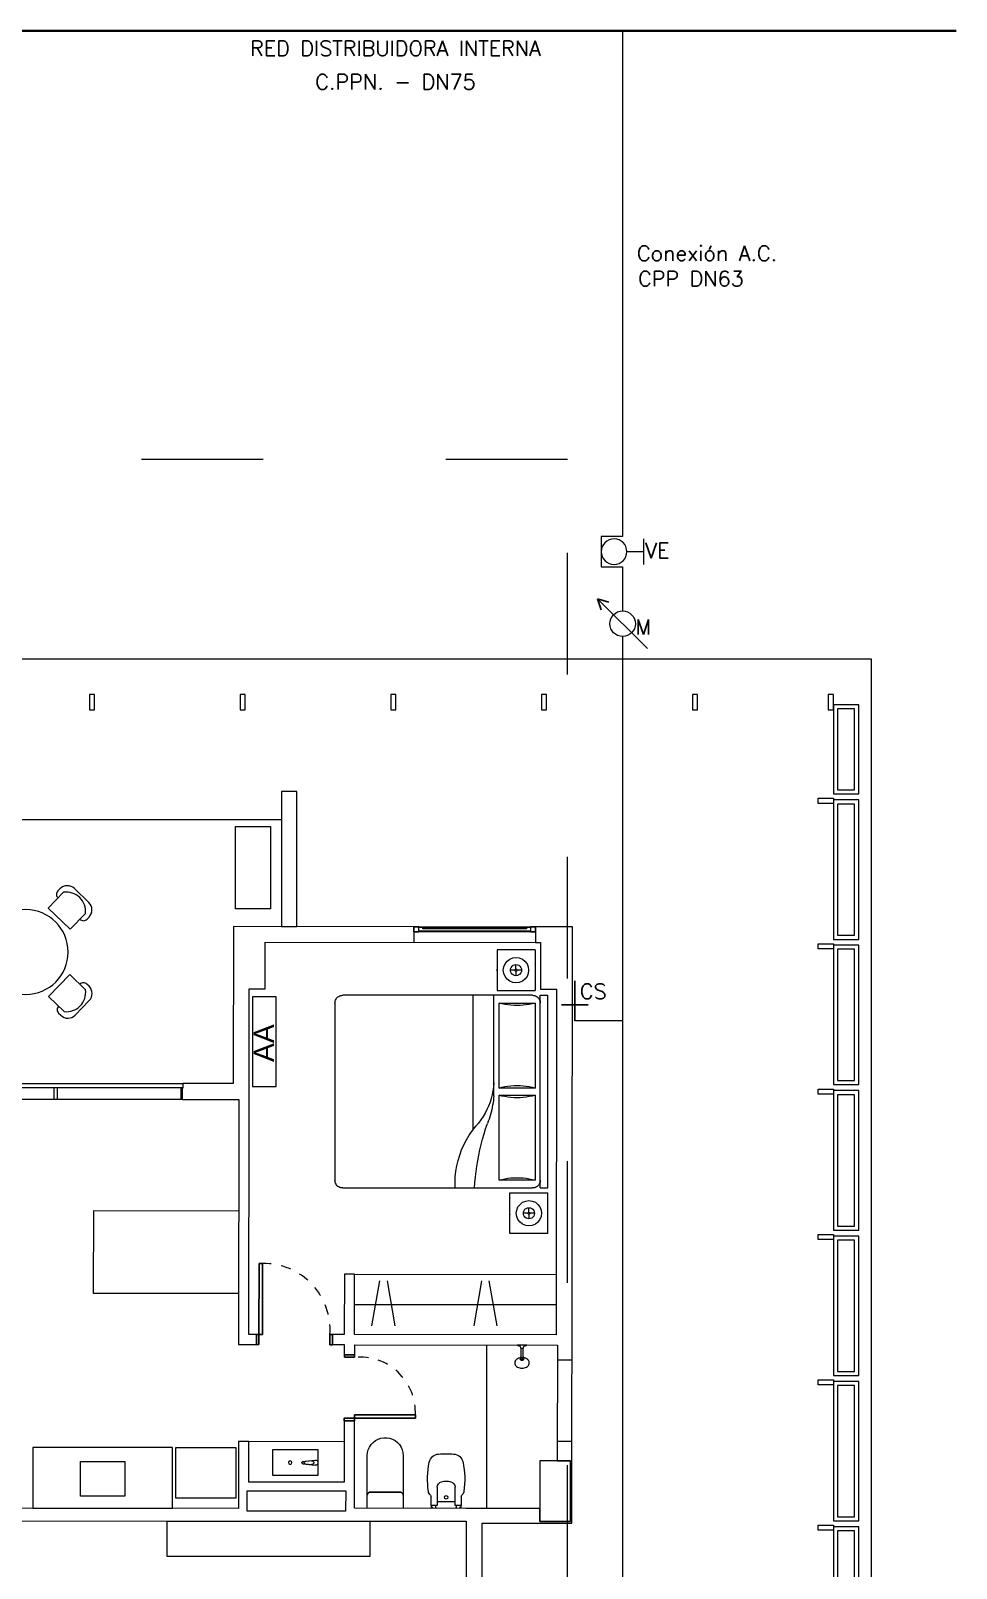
# Model space of a CAD drawing. Header units: millimetres. Extents: x 917 to 1168, y -421 to -23.
# Drawn here: x 1086.35 to 1095.48, y -354.38 to -339.21 of the extents above; entities that cross this region are included whole.
import ezdxf
from ezdxf.enums import TextEntityAlignment as Align

# ---------------------------------------------------------------- set-up
doc = ezdxf.new("R2010")
doc.units = ezdxf.units.MM
doc.header["$LTSCALE"] = 0.1
for name, pattern in [('ACAD_ISO02W100', [15, 12, -3]), ('ACAD_ISO03W100', [30, 12, -18]), ('CONTINUA', [0]), ('Trazo', [0.00635, 0.003175, -0.003175])]:
    doc.linetypes.add(name, pattern=pattern)
doc.layers.get('0').update_dxf_attribs({"lineweight": 5})
for name, color, linetype, lineweight in [('00-Agua Fria', 5, 'ACAD_ISO02W100', 20), ('A-DETL-GENF', 7, 'Continuous', 5), ('A-DOOR', 7, 'Continuous', 5), ('A-DOOR-FRAM', 7, 'Continuous', 5), ('A-GLAZ', 7, 'Continuous', 5), ('A-GLAZ-CWMG', 7, 'Continuous', 5), ('A-WALL', 7, 'Continuous', 5), ('Agua Fria Directa', 5, 'Continuous', 35), ('Agua Fria Directa - Texto', 7, 'Continuous', 18), ('Arq-Equipamiento', 250, 'Continuous', 5), ('MUEBLES', 250, 'Continuous', 5), ('P-SANR-FIXT', 7, 'Continuous', 5)]:
    doc.layers.add(name, color=color, linetype=linetype, lineweight=lineweight)
doc.layers.add('00-Ventilacion', color=3, linetype='Continuous')
doc.layers.add('A-DOOR-HDLN', color=5, linetype='Trazo', lineweight=5, true_color=0x0000ff)
doc.styles.add('Romans', font='romans.shx')
doc.styles.get("Standard").update_dxf_attribs({"font": 'arial.ttf'})

# ---------------------------------------------------------------- blocks, each defined once
blk = doc.blocks.new('Family6 - Puerta OBLAK - Baño-2882893-1-TORRE-ARQ-PB')
at = {"layer": 'A-DOOR', "color": 8, "lineweight": 25}
for p, q in [((-0.3, 0.05), (-0.325, 0.05)), ((-0.325, 0.05), (-0.325, -0.05)), ((-0.3, -0.05), (-0.3, 0.05)), ((0.325, 0.05), (0.3, 0.05)), ((0.3, 0.05), (0.3, -0.05)), ((0.325, -0.05), (0.325, 0.05)), ((-0.325, -0.05), (-0.3, -0.05)), ((-0.3, -0.051), (-0.3, -0.651)), ((-0.268, -0.051), (-0.3, -0.051)), ((-0.268, -0.651), (-0.268, -0.051)), ((0.3, -0.05), (0.325, -0.05)), ((-0.3, -0.651), (-0.268, -0.651))]:
    blk.add_line(p, q, dxfattribs=at)
at = {"layer": 'A-DOOR-HDLN', "color": 8}
blk.add_arc((-0.244, -0.105), 0.546, 267.4017, 5.688, dxfattribs=at)
blk = doc.blocks.new('Family5 - Puerta OPBLAK - Dormitorio-2880729-1-TORRE-ARQ-PB')
at = {"layer": 'A-DOOR', "color": 8, "lineweight": 25}
for p, q in [((-0.35, 0.05), (-0.375, 0.05)), ((-0.375, 0.05), (-0.375, -0.05)), ((-0.35, -0.05), (-0.35, 0.05)), ((0.375, 0.05), (0.35, 0.05)), ((0.35, 0.05), (0.35, -0.05)), ((0.375, -0.05), (0.375, 0.05)), ((-0.375, -0.05), (-0.35, -0.05)), ((0.35, -0.05), (0.315, -0.05)), ((0.315, -0.05), (0.315, -0.75)), ((0.35, -0.75), (0.35, -0.05)), ((0.35, -0.05), (0.375, -0.05)), ((0.315, -0.75), (0.35, -0.75))]:
    blk.add_line(p, q, dxfattribs=at)
at = {"layer": 'A-DOOR-HDLN', "color": 8}
blk.add_arc((0.302, -0.097), 0.653, 175.8984, 271.164, dxfattribs=at)
blk = doc.blocks.new('Doors_Sliding_Milgard_Aluminum-Series_2-Panels - PV 2_50 X 2_10-2402500-1-TORRE-ARQ-PB')
at = {"layer": 'A-DOOR', "color": 8}
for p, q in [((1.192, 0.078), (-1.308, 0.078)), ((-1.308, 0.078), (-1.308, -0.035)), ((-1.308, 0.078), (1.192, 0.078)), ((1.192, -0.035), (1.192, 0.078)), ((-1.308, -0.035), (1.192, -0.035)), ((0.347, -0.138), (0.391, -0.113)), ((0.347, -0.138), (0.391, -0.164)), ((0.532, -0.138), (0.347, -0.138))]:
    blk.add_line(p, q, dxfattribs=at)
at = {"layer": 'A-DOOR-FRAM', "color": 8}
for p, q in [((-1.295, 0.078), (-1.295, -0.035)), ((-0.076, 0.078), (-0.076, -0.035)), ((-0.041, 0.078), (-0.041, -0.035)), ((1.171, 0.078), (1.171, -0.035))]:
    blk.add_line(p, q, dxfattribs=at)
blk = doc.blocks.new('Shower-Valve_Trim-KOHLER-Alteo-K-TS45106 - 2_5 GPM_ 2BZ-Oil-Rubed Nickel-V7-2-TORRE-ARQ- PB _-2_14_')
at = {"layer": 'P-SANR-FIXT', "color": 8}
for p, q in [((2.527, -14.218), (2.517, -14.261)), ((2.53, -14.22), (2.527, -14.218)), ((2.549, -14.254), (2.535, -14.249)), ((2.517, -14.261), (2.506, -14.304)), ((2.506, -14.304), (2.51, -14.304)), ((2.527, -14.281), (2.542, -14.282)), ((2.543, -14.282), (2.544, -14.279)), ((2.544, -14.279), (2.549, -14.258)), ((2.544, -14.279), (2.623, -14.298)), ((2.549, -14.258), (2.55, -14.255)), ((2.628, -14.278), (2.549, -14.258)), ((2.623, -14.298), (2.628, -14.299)), ((2.627, -14.301), (2.635, -14.303)), ((2.628, -14.278), (2.632, -14.279)), ((2.641, -14.279), (2.633, -14.277)), ((2.635, -14.303), (2.64, -14.304)), ((2.641, -14.279), (2.646, -14.28))]:
    blk.add_line(p, q, dxfattribs=at)
for centre, radius, start, end in [((2.529, -14.223), 0.00317, 6.8897, 54.9928), ((2.31, -14.249), 0.224, 0.8645, 6.8897), ((2.536, -14.246), 0.00308, 180.8645, 247.6964), ((2.726, -14.311), 0.0905, 131.0831, 158.8669), ((2.697, -14.279), 0.0469, 98.1333, 131.0831), ((2.696, -14.272), 0.0399, 63.1676, 98.1333), ((2.696, -14.272), 0.0408, 36.2532, 63.1676), ((2.676, -14.287), 0.0652, 13.9057, 36.2532), ((2.509, -14.301), 0.00318, 277.4957, 325.5988), ((2.327, -14.176), 0.224, 325.5988, 331.624), ((2.527, -14.284), 0.00308, 84.7921, 151.624), ((2.542, -14.281), 0.000995, 264.7921, 346.2443), ((2.549, -14.255), 0.000995, 346.2443, 67.6964), ((2.629, -14.294), 0.00706, 209.1801, 256.2443), ((2.632, -14.284), 0.00706, 76.2443, 123.3084), ((2.725, -14.313), 0.0905, 173.6216, 201.4054), ((2.653, -14.298), 0.0156, 203.2443, 228.688), ((2.642, -14.296), 0.00848, 256.2443, 285.4027), ((2.685, -14.329), 0.0469, 201.4054, 234.3552), ((2.655, -14.292), 0.0156, 103.8005, 129.2443), ((2.641, -14.293), 0.0119, 285.4027, 336.4121), ((2.636, -14.329), 0.0206, 46.321, 64.7244), ((2.644, -14.288), 0.00848, 47.0858, 76.2443), ((2.642, -14.291), 0.0119, 356.0764, 47.0858), ((2.639, -14.291), 0.0148, 333.9603, 346.2443), ((2.639, -14.291), 0.0148, 346.2443, 358.5282), ((2.654, -14.256), 0.0206, 267.7641, 286.1675), ((2.681, -14.335), 0.0399, 234.3552, 269.3209), ((2.681, -14.334), 0.0408, 269.3209, 296.2353), ((2.67, -14.312), 0.0652, 296.2353, 318.5828), ((2.653, -14.298), 0.0869, 318.5828, 333.2748), ((2.642, -14.292), 0.0998, 333.2748, 346.2443), ((2.655, -14.292), 0.0869, 359.2137, 13.9057), ((2.642, -14.292), 0.0998, 346.2443, 359.2137)]:
    blk.add_arc(centre, radius, start, end, dxfattribs=at)
for centre, major_axis, start_param, end_param in [((2.63, -14.289), (0.0025, 0.01), 3.141593, 4.712389), ((2.63, -14.289), (0.0025, 0.01), 4.712389, 6.283185), ((2.65, -14.294), (0.0042, 0.0171), 2.888228, 4.712389), ((2.65, -14.294), (0.00241, 0.00985), 3.041039, 4.712389), ((2.65, -14.294), (0.0042, 0.0171), 4.712389, 6.53655), ((2.65, -14.294), (0.00241, 0.00985), 4.712389, 6.383739)]:
    blk.add_ellipse(centre, major_axis=major_axis, ratio=0.707107, start_param=start_param, end_param=end_param, dxfattribs=at)
for points in [[(2.639, -14.291), (2.639, -14.293), (2.638, -14.296), (2.635, -14.299), (2.632, -14.301), (2.629, -14.302), (2.628, -14.301), (2.627, -14.301)], [(2.639, -14.291), (2.64, -14.29), (2.64, -14.287), (2.639, -14.282), (2.637, -14.279), (2.635, -14.278), (2.634, -14.277), (2.633, -14.277)]]:
    blk.add_open_spline(points, degree=3, knots=[1.570796, 1.570796, 1.570796, 1.570796, 1.963495, 2.356194, 2.748894, 2.945243, 3.141593, 3.141593, 3.141593, 3.141593], dxfattribs=at)
blk = doc.blocks.new('Sanitary_Toilets_Ceramica-Catalano_Zero-70-One-Piece-Close-Coupled-Syphonic - Default-V1-2-TORRE-ARQ- PB _-2_14_')
at = {"layer": 'A-DETL-GENF', "color": 8}
for p, q in [((0.044, 0.177), (0.001, 0.177)), ((0.089, 0.177), (0.044, 0.177)), ((0.133, 0.177), (0.089, 0.177)), ((0.133, 0.177), (0.142, 0.176)), ((0.524, 0.177), (0.133, 0.177)), ((0.142, 0.176), (0.133, 0.177)), ((0.142, 0.176), (0.151, 0.171)), ((0.151, 0.171), (0.142, 0.176)), ((0.151, 0.171), (0.157, 0.165)), ((0.157, 0.165), (0.151, 0.171)), ((0.157, 0.165), (0.162, 0.156)), ((0.162, 0.156), (0.157, 0.165)), ((0.162, 0.156), (0.163, 0.147)), ((0.163, 0.147), (0.162, 0.156)), ((0.553, 0.175), (0.524, 0.177)), ((0.581, 0.167), (0.553, 0.175)), ((0.608, 0.156), (0.581, 0.167)), ((0.633, 0.14), (0.608, 0.156)), ((0.163, 0.147), (0.163, -0.147)), ((0.163, 0.098), (0.163, 0.147)), ((0.163, 0.049), (0.163, 0.098)), ((0.163, 0), (0.163, 0.049)), ((0.654, 0.12), (0.633, 0.14)), ((0.672, 0.097), (0.654, 0.12)), ((0.686, 0.071), (0.672, 0.097)), ((0.696, 0.043), (0.686, 0.071)), ((0.7, 0.015), (0.696, 0.043)), ((0.7, -0.015), (0.7, 0.015)), ((0.163, -0.147), (0.162, -0.156)), ((0.162, -0.156), (0.163, -0.147)), ((0.163, -0.049), (0.163, 0)), ((0.163, -0.098), (0.163, -0.049)), ((0.163, -0.147), (0.163, -0.098)), ((0.608, -0.156), (0.633, -0.14)), ((0.633, -0.14), (0.654, -0.12)), ((0.654, -0.12), (0.672, -0.097)), ((0.672, -0.097), (0.686, -0.071)), ((0.686, -0.071), (0.696, -0.043)), ((0.696, -0.043), (0.7, -0.015)), ((0.001, -0.177), (0.044, -0.177)), ((0.044, -0.177), (0.089, -0.177)), ((0.089, -0.177), (0.133, -0.177)), ((0.142, -0.176), (0.133, -0.177)), ((0.133, -0.177), (0.142, -0.176)), ((0.133, -0.177), (0.524, -0.177)), ((0.151, -0.171), (0.142, -0.176)), ((0.142, -0.176), (0.151, -0.171)), ((0.157, -0.165), (0.151, -0.171)), ((0.151, -0.171), (0.157, -0.165)), ((0.162, -0.156), (0.157, -0.165)), ((0.157, -0.165), (0.162, -0.156)), ((0.524, -0.177), (0.553, -0.175)), ((0.553, -0.175), (0.581, -0.167)), ((0.581, -0.167), (0.608, -0.156))]:
    blk.add_line(p, q, dxfattribs=at)
blk = doc.blocks.new('Vitreous china bidet _ Debba _ Roca _ 355994xx0 - White - Debba- Roca-2705266-2-TORRE-ARQ- PB _-2_14_')
at = {"layer": 'P-SANR-FIXT', "color": 8}
for p, q in [((-0.024, 0.169), (-0.024, 0.08)), ((0.036, 0.08), (0.036, 0.262)), ((0.214, 0.262), (0.214, 0.08)), ((0.274, 0.08), (0.274, 0.169)), ((-0.024, 0.08), (-0.019, 0.08)), ((-0.019, 0.08), (-0.019, 0.06)), ((-0.019, 0.08), (0.022, 0.08)), ((-0.019, 0.06), (-0.006, 0.06)), ((-0.006, 0.06), (-0.006, 0.051)), ((0.022, 0.08), (0.036, 0.08)), ((0.022, 0.06), (0.022, 0.08)), ((0.026, 0.06), (0.022, 0.06)), ((0.026, 0.051), (0.026, 0.06)), ((0.036, 0.116), (0.214, 0.116)), ((0.214, 0.08), (0.228, 0.08)), ((0.224, 0.06), (0.228, 0.06)), ((0.224, 0.051), (0.224, 0.06)), ((0.228, 0.08), (0.269, 0.08)), ((0.228, 0.06), (0.228, 0.08)), ((0.256, 0.051), (0.256, 0.06)), ((0.256, 0.06), (0.269, 0.06)), ((0.269, 0.06), (0.269, 0.08)), ((0.269, 0.08), (0.274, 0.08))]:
    blk.add_line(p, q, dxfattribs=at)
for centre, radius, start, end in [((0.809, 0.337), 0.867, 168.7556, 187.8739), ((0.058, 0.487), 0.101, 93.8692, 168.7556), ((0.125, -0.511), 1.101, 86.1308, 93.8692), ((0.192, 0.487), 0.101, 11.2444, 86.1308), ((-0.559, 0.337), 0.867, 352.1261, 11.2444), ((0.1, 0.253), 0.0649, 110.1691, 171.8309), ((0.129, 0.135), 0.186, 91.3288, 106.151), ((0.121, 0.135), 0.186, 73.849, 88.6712), ((0.15, 0.253), 0.0649, 8.1691, 69.8309), ((0.009, 0.227), 0.0594, 187.8739, 225.1331), ((-0.041, 0.169), 0.0175, 0, 63.7001), ((0.125, 0.161), 0.0175, 0, 180), ((0.125, 0.161), 0.0175, 180, 0), ((0.29, 0.169), 0.0167, 126.2715, 179.7285), ((0.241, 0.227), 0.0594, 311.2548, 352.1261)]:
    blk.add_arc(centre, radius, start, end, dxfattribs=at)
blk = doc.blocks.new('cama grande')
at = {"layer": 'MUEBLES'}
for p, q in [((584.86, 704.561), (584.885, 704.561)), ((584.86, 704.561), (584.86, 704.187)), ((584.885, 704.561), (585.26, 704.561)), ((585.26, 704.187), (585.26, 704.561)), ((585.31, 704.561), (587.21, 704.561)), ((585.31, 704.485), (585.31, 704.561)), ((587.21, 704.485), (587.21, 704.561)), ((584.939, 704.406), (584.935, 704.374)), ((584.935, 704.374), (584.939, 704.342)), ((584.951, 704.437), (584.939, 704.406)), ((584.971, 704.462), (584.951, 704.437)), ((584.997, 704.482), (584.971, 704.462)), ((585.027, 704.495), (584.997, 704.482)), ((585.007, 704.388), (585.005, 704.374)), ((585.05, 704.374), (585.005, 704.374)), ((585.005, 704.374), (585.007, 704.36)), ((585.012, 704.402), (585.007, 704.388)), ((585.007, 704.36), (585.012, 704.347)), ((585.021, 704.413), (585.012, 704.402)), ((585.032, 704.422), (585.021, 704.413)), ((585.06, 704.499), (585.027, 704.495)), ((585.045, 704.427), (585.032, 704.422)), ((585.06, 704.429), (585.045, 704.427)), ((585.051, 704.379), (585.05, 704.377)), ((585.05, 704.377), (585.05, 704.374)), ((585.05, 704.374), (585.05, 704.371)), ((585.05, 704.371), (585.051, 704.369)), ((585.053, 704.381), (585.051, 704.379)), ((585.051, 704.369), (585.053, 704.367)), ((585.055, 704.383), (585.053, 704.381)), ((585.053, 704.367), (585.055, 704.365)), ((585.057, 704.384), (585.055, 704.383)), ((585.055, 704.365), (585.057, 704.364)), ((585.06, 704.384), (585.057, 704.384)), ((585.057, 704.364), (585.06, 704.364)), ((585.092, 704.495), (585.06, 704.499)), ((585.06, 704.429), (585.06, 704.384)), ((585.074, 704.427), (585.06, 704.429)), ((585.062, 704.384), (585.06, 704.384)), ((585.06, 704.364), (585.062, 704.364)), ((585.06, 704.364), (585.06, 704.319)), ((585.065, 704.383), (585.062, 704.384)), ((585.062, 704.364), (585.065, 704.365)), ((585.067, 704.381), (585.065, 704.383)), ((585.065, 704.365), (585.067, 704.367)), ((585.068, 704.379), (585.067, 704.381)), ((585.067, 704.367), (585.068, 704.369)), ((585.069, 704.377), (585.068, 704.379)), ((585.068, 704.369), (585.069, 704.371)), ((585.07, 704.374), (585.069, 704.377)), ((585.069, 704.371), (585.07, 704.374)), ((585.07, 704.374), (585.115, 704.374)), ((585.087, 704.422), (585.074, 704.427)), ((585.099, 704.413), (585.087, 704.422)), ((585.122, 704.482), (585.092, 704.495)), ((585.107, 704.402), (585.099, 704.413)), ((585.113, 704.388), (585.107, 704.402)), ((585.107, 704.347), (585.113, 704.36)), ((585.115, 704.374), (585.113, 704.388)), ((585.113, 704.36), (585.115, 704.374)), ((585.148, 704.462), (585.122, 704.482)), ((585.168, 704.437), (585.148, 704.462)), ((585.18, 704.406), (585.168, 704.437)), ((585.185, 704.374), (585.18, 704.406)), ((585.18, 704.342), (585.185, 704.374)), ((585.31, 704.485), (585.386, 704.485)), ((585.312, 704.429), (585.31, 704.419)), ((585.31, 704.419), (585.31, 704.409)), ((585.31, 703.838), (585.31, 704.409)), ((585.315, 704.438), (585.312, 704.429)), ((585.32, 704.447), (585.315, 704.438)), ((585.325, 704.455), (585.32, 704.447)), ((585.332, 704.463), (585.325, 704.455)), ((585.339, 704.47), (585.332, 704.463)), ((585.348, 704.475), (585.339, 704.47)), ((585.357, 704.479), (585.348, 704.475)), ((585.366, 704.483), (585.357, 704.479)), ((585.376, 704.485), (585.366, 704.483)), ((585.386, 704.485), (585.376, 704.485)), ((585.386, 704.485), (587.133, 704.485)), ((586.224, 704.434), (585.386, 704.434)), ((585.394, 704.405), (585.386, 704.434)), ((585.386, 704.434), (585.386, 704.079)), ((585.4, 704.376), (585.394, 704.405)), ((585.405, 704.346), (585.4, 704.376)), ((586.21, 704.376), (586.205, 704.346)), ((586.216, 704.405), (586.21, 704.376)), ((586.224, 704.434), (586.216, 704.405)), ((586.224, 704.079), (586.224, 704.434)), ((587.133, 704.434), (586.295, 704.434)), ((586.295, 704.434), (586.295, 704.079)), ((586.303, 704.405), (586.295, 704.434)), ((586.309, 704.376), (586.303, 704.405)), ((586.314, 704.346), (586.309, 704.376)), ((587.119, 704.376), (587.114, 704.346)), ((587.126, 704.405), (587.119, 704.376)), ((587.133, 704.434), (587.126, 704.405)), ((587.143, 704.485), (587.133, 704.485)), ((587.133, 704.485), (587.21, 704.485)), ((587.133, 704.079), (587.133, 704.434)), ((587.153, 704.483), (587.143, 704.485)), ((587.163, 704.479), (587.153, 704.483)), ((587.172, 704.475), (587.163, 704.479)), ((587.18, 704.47), (587.172, 704.475)), ((587.187, 704.463), (587.18, 704.47)), ((587.194, 704.455), (587.187, 704.463)), ((587.199, 704.447), (587.194, 704.455)), ((587.204, 704.438), (587.199, 704.447)), ((587.207, 704.429), (587.204, 704.438)), ((587.209, 704.419), (587.207, 704.429)), ((587.21, 704.409), (587.209, 704.419)), ((587.21, 704.409), (587.21, 704.028)), ((587.633, 704.434), (587.258, 704.434)), ((587.258, 704.059), (587.258, 704.434)), ((587.426, 704.367), (587.395, 704.355)), ((587.458, 704.371), (587.426, 704.367)), ((587.49, 704.367), (587.458, 704.371)), ((587.52, 704.355), (587.49, 704.367)), ((587.658, 704.434), (587.633, 704.434)), ((587.658, 704.434), (587.658, 704.059)), ((584.939, 704.342), (584.951, 704.312)), ((584.951, 704.312), (584.971, 704.286)), ((584.971, 704.286), (584.997, 704.266)), ((584.997, 704.266), (585.027, 704.253)), ((585.012, 704.347), (585.021, 704.335)), ((585.021, 704.335), (585.032, 704.326)), ((585.027, 704.253), (585.06, 704.249)), ((585.032, 704.326), (585.045, 704.321)), ((585.045, 704.321), (585.06, 704.319)), ((585.06, 704.319), (585.074, 704.321)), ((585.06, 704.249), (585.092, 704.253)), ((585.074, 704.321), (585.087, 704.326)), ((585.087, 704.326), (585.099, 704.335)), ((585.092, 704.253), (585.122, 704.266)), ((585.099, 704.335), (585.107, 704.347)), ((585.122, 704.266), (585.148, 704.286)), ((585.148, 704.286), (585.168, 704.312)), ((585.168, 704.312), (585.18, 704.342)), ((585.408, 704.317), (585.405, 704.346)), ((585.411, 704.287), (585.408, 704.317)), ((585.408, 704.197), (585.411, 704.227)), ((585.411, 704.257), (585.411, 704.287)), ((585.411, 704.227), (585.411, 704.257)), ((586.202, 704.317), (586.199, 704.287)), ((586.199, 704.287), (586.199, 704.257)), ((586.199, 704.257), (586.199, 704.227)), ((586.199, 704.227), (586.202, 704.197)), ((586.205, 704.346), (586.202, 704.317)), ((586.318, 704.317), (586.314, 704.346)), ((586.32, 704.287), (586.318, 704.317)), ((586.318, 704.197), (586.32, 704.227)), ((586.321, 704.257), (586.32, 704.287)), ((586.32, 704.227), (586.321, 704.257)), ((587.109, 704.287), (587.108, 704.257)), ((587.108, 704.257), (587.109, 704.227)), ((587.111, 704.317), (587.109, 704.287)), ((587.109, 704.227), (587.111, 704.197)), ((587.114, 704.346), (587.111, 704.317)), ((587.337, 704.279), (587.333, 704.246)), ((587.333, 704.246), (587.337, 704.214)), ((587.35, 704.309), (587.337, 704.279)), ((587.337, 704.214), (587.35, 704.184)), ((587.37, 704.335), (587.35, 704.309)), ((587.395, 704.355), (587.37, 704.335)), ((587.405, 704.261), (587.403, 704.246)), ((587.448, 704.246), (587.403, 704.246)), ((587.403, 704.246), (587.405, 704.232)), ((587.41, 704.274), (587.405, 704.261)), ((587.405, 704.232), (587.41, 704.219)), ((587.419, 704.285), (587.41, 704.274)), ((587.41, 704.219), (587.419, 704.208)), ((587.43, 704.294), (587.419, 704.285)), ((587.419, 704.208), (587.43, 704.199)), ((587.444, 704.3), (587.43, 704.294)), ((587.458, 704.301), (587.444, 704.3)), ((587.449, 704.251), (587.448, 704.249)), ((587.448, 704.249), (587.448, 704.246)), ((587.448, 704.246), (587.448, 704.244)), ((587.448, 704.244), (587.449, 704.241)), ((587.451, 704.253), (587.449, 704.251)), ((587.449, 704.241), (587.451, 704.239)), ((587.453, 704.255), (587.451, 704.253)), ((587.451, 704.239), (587.453, 704.238)), ((587.455, 704.256), (587.453, 704.255)), ((587.453, 704.238), (587.455, 704.237)), ((587.458, 704.256), (587.455, 704.256)), ((587.455, 704.237), (587.458, 704.236)), ((587.458, 704.301), (587.458, 704.256)), ((587.472, 704.3), (587.458, 704.301)), ((587.46, 704.256), (587.458, 704.256)), ((587.458, 704.236), (587.46, 704.237)), ((587.458, 704.236), (587.458, 704.191)), ((587.463, 704.255), (587.46, 704.256)), ((587.46, 704.237), (587.463, 704.238)), ((587.465, 704.253), (587.463, 704.255)), ((587.463, 704.238), (587.465, 704.239)), ((587.467, 704.251), (587.465, 704.253)), ((587.465, 704.239), (587.467, 704.241)), ((587.468, 704.249), (587.467, 704.251)), ((587.467, 704.241), (587.468, 704.244)), ((587.468, 704.246), (587.468, 704.249)), ((587.468, 704.244), (587.468, 704.246)), ((587.468, 704.246), (587.513, 704.246)), ((587.485, 704.294), (587.472, 704.3)), ((587.497, 704.285), (587.485, 704.294)), ((587.485, 704.199), (587.497, 704.208)), ((587.506, 704.274), (587.497, 704.285)), ((587.497, 704.208), (587.506, 704.219)), ((587.511, 704.261), (587.506, 704.274)), ((587.506, 704.219), (587.511, 704.232)), ((587.513, 704.246), (587.511, 704.261)), ((587.511, 704.232), (587.513, 704.246)), ((587.546, 704.335), (587.52, 704.355)), ((587.566, 704.309), (587.546, 704.335)), ((587.579, 704.279), (587.566, 704.309)), ((587.566, 704.184), (587.579, 704.214)), ((587.583, 704.246), (587.579, 704.279)), ((587.579, 704.214), (587.583, 704.246)), ((584.86, 704.187), (585.26, 704.187)), ((585.049, 704.187), (585.049, 704.187)), ((585.049, 704.187), (585.049, 704.184)), ((585.049, 704.184), (585.049, 704.187)), ((585.049, 704.184), (585.049, 704.187)), ((585.049, 704.184), (585.049, 704.184)), ((585.049, 704.184), (585.049, 704.184)), ((585.05, 704.184), (585.049, 704.184)), ((585.05, 704.184), (585.05, 704.187)), ((585.05, 704.184), (585.051, 704.184)), ((585.051, 704.184), (585.051, 704.187)), ((585.051, 704.184), (585.051, 704.187)), ((585.051, 704.184), (585.051, 704.184)), ((585.051, 704.184), (585.053, 704.184)), ((585.053, 704.184), (585.053, 704.187)), ((585.053, 704.184), (585.054, 704.184)), ((585.054, 704.184), (585.054, 704.187)), ((585.054, 704.184), (585.055, 704.184)), ((585.055, 704.184), (585.055, 704.187)), ((585.055, 704.184), (585.057, 704.184)), ((585.057, 704.184), (585.057, 704.187)), ((585.057, 704.184), (585.058, 704.184)), ((585.058, 704.184), (585.058, 704.187)), ((585.058, 704.184), (585.06, 704.184)), ((585.06, 704.184), (585.06, 704.187)), ((585.06, 704.184), (585.062, 704.184)), ((585.062, 704.184), (585.062, 704.187)), ((585.062, 704.184), (585.063, 704.184)), ((585.063, 704.184), (585.063, 704.187)), ((585.063, 704.184), (585.065, 704.184)), ((585.065, 704.184), (585.065, 704.187)), ((585.065, 704.184), (585.066, 704.184)), ((585.066, 704.184), (585.066, 704.187)), ((585.066, 704.184), (585.067, 704.184)), ((585.067, 704.184), (585.067, 704.187)), ((585.067, 704.184), (585.068, 704.184)), ((585.068, 704.184), (585.068, 704.187)), ((585.068, 704.184), (585.069, 704.184)), ((585.069, 704.184), (585.069, 704.187)), ((585.069, 704.184), (585.07, 704.184)), ((585.07, 704.184), (585.07, 704.187)), ((585.071, 704.184), (585.07, 704.184)), ((585.071, 704.184), (585.071, 704.187)), ((585.071, 704.184), (585.071, 704.187)), ((585.071, 704.187), (585.071, 704.184)), ((585.071, 704.184), (585.071, 704.184)), ((585.071, 704.184), (585.071, 704.184)), ((585.26, 704.187), (585.26, 704.187)), ((585.386, 704.079), (585.394, 704.108)), ((585.386, 704.079), (586.224, 704.079)), ((585.394, 704.108), (585.4, 704.137)), ((585.4, 704.137), (585.405, 704.167)), ((585.405, 704.167), (585.408, 704.197)), ((586.202, 704.197), (586.205, 704.167)), ((586.205, 704.167), (586.21, 704.137)), ((586.21, 704.137), (586.216, 704.108)), ((586.216, 704.108), (586.224, 704.079)), ((586.295, 704.079), (586.303, 704.108)), ((586.295, 704.079), (587.133, 704.079)), ((586.303, 704.108), (586.309, 704.137)), ((586.309, 704.137), (586.314, 704.167)), ((586.314, 704.167), (586.318, 704.197)), ((587.111, 704.197), (587.114, 704.167)), ((587.114, 704.167), (587.119, 704.137)), ((587.119, 704.137), (587.126, 704.108)), ((587.126, 704.108), (587.133, 704.079)), ((587.658, 704.059), (587.258, 704.059)), ((587.258, 704.059), (587.258, 704.059)), ((587.35, 704.184), (587.37, 704.158)), ((587.37, 704.158), (587.395, 704.138)), ((587.395, 704.138), (587.426, 704.126)), ((587.426, 704.126), (587.458, 704.121)), ((587.43, 704.199), (587.444, 704.193)), ((587.444, 704.193), (587.458, 704.191)), ((587.446, 704.059), (587.446, 704.056)), ((587.446, 704.056), (587.447, 704.056)), ((587.447, 704.056), (587.447, 704.059)), ((587.447, 704.056), (587.447, 704.059)), ((587.447, 704.056), (587.447, 704.059)), ((587.448, 704.056), (587.447, 704.056)), ((587.447, 704.056), (587.447, 704.056)), ((587.447, 704.056), (587.447, 704.056)), ((587.448, 704.056), (587.448, 704.059)), ((587.449, 704.056), (587.448, 704.056)), ((587.449, 704.056), (587.449, 704.059)), ((587.45, 704.056), (587.449, 704.056)), ((587.45, 704.056), (587.45, 704.059)), ((587.452, 704.056), (587.45, 704.056)), ((587.452, 704.056), (587.452, 704.059)), ((587.453, 704.056), (587.452, 704.056)), ((587.453, 704.056), (587.453, 704.059)), ((587.454, 704.056), (587.453, 704.056)), ((587.454, 704.056), (587.454, 704.059)), ((587.456, 704.056), (587.454, 704.056)), ((587.456, 704.056), (587.456, 704.059)), ((587.458, 704.056), (587.456, 704.056)), ((587.458, 704.191), (587.472, 704.193)), ((587.458, 704.121), (587.49, 704.126)), ((587.458, 704.056), (587.458, 704.059)), ((587.459, 704.056), (587.458, 704.056)), ((587.459, 704.056), (587.459, 704.059)), ((587.461, 704.056), (587.459, 704.056)), ((587.461, 704.056), (587.461, 704.059)), ((587.462, 704.056), (587.461, 704.056)), ((587.462, 704.056), (587.462, 704.059)), ((587.464, 704.056), (587.462, 704.056)), ((587.464, 704.056), (587.464, 704.059)), ((587.465, 704.056), (587.464, 704.056)), ((587.465, 704.056), (587.465, 704.059)), ((587.466, 704.056), (587.465, 704.056)), ((587.466, 704.056), (587.466, 704.059)), ((587.467, 704.056), (587.466, 704.056)), ((587.467, 704.056), (587.467, 704.059)), ((587.468, 704.056), (587.467, 704.056)), ((587.468, 704.056), (587.468, 704.059)), ((587.468, 704.056), (587.468, 704.059)), ((587.468, 704.056), (587.469, 704.056)), ((587.468, 704.056), (587.468, 704.056)), ((587.469, 704.059), (587.469, 704.059)), ((587.469, 704.059), (587.469, 704.056)), ((587.469, 704.056), (587.469, 704.059)), ((587.469, 704.056), (587.469, 704.056)), ((587.472, 704.193), (587.485, 704.199)), ((587.49, 704.126), (587.52, 704.138)), ((587.52, 704.138), (587.546, 704.158)), ((587.546, 704.158), (587.566, 704.184)), ((585.685, 703.89), (585.737, 703.903)), ((585.737, 703.903), (585.79, 703.916)), ((585.79, 703.916), (585.842, 703.931)), ((585.842, 703.931), (585.893, 703.947)), ((585.893, 703.947), (585.945, 703.965)), ((585.967, 703.973), (585.945, 703.965)), ((585.989, 703.981), (585.967, 703.973)), ((586.013, 703.921), (585.98, 703.899)), ((586.011, 703.988), (585.989, 703.981)), ((586.034, 703.995), (586.011, 703.988)), ((586.047, 703.941), (586.013, 703.921)), ((586.057, 704.001), (586.034, 703.995)), ((586.082, 703.96), (586.047, 703.941)), ((586.079, 704.007), (586.057, 704.001)), ((586.102, 704.012), (586.079, 704.007)), ((586.117, 703.976), (586.082, 703.96)), ((586.126, 704.016), (586.102, 704.012)), ((586.154, 703.99), (586.117, 703.976)), ((586.149, 704.02), (586.126, 704.016)), ((586.172, 704.023), (586.149, 704.02)), ((586.192, 704.002), (586.154, 703.99)), ((586.196, 704.026), (586.172, 704.023)), ((586.23, 704.012), (586.192, 704.002)), ((586.219, 704.028), (586.196, 704.026)), ((586.219, 704.028), (586.346, 704.028)), ((586.268, 704.019), (586.23, 704.012)), ((586.307, 704.025), (586.268, 704.019)), ((586.346, 704.028), (586.307, 704.025)), ((586.346, 704.028), (587.21, 704.028)), ((587.21, 704.028), (587.21, 703.825)), ((585.31, 703.838), (585.364, 703.841)), ((585.31, 703.646), (585.31, 703.838)), ((585.364, 703.841), (585.418, 703.846)), ((585.418, 703.846), (585.471, 703.853)), ((585.471, 703.853), (585.525, 703.86)), ((585.525, 703.86), (585.578, 703.869)), ((585.578, 703.869), (585.632, 703.879)), ((585.632, 703.879), (585.685, 703.89)), ((585.735, 703.733), (585.784, 703.758)), ((585.784, 703.758), (585.831, 703.786)), ((585.831, 703.786), (585.876, 703.817)), ((585.876, 703.817), (585.919, 703.85)), ((585.894, 703.825), (587.21, 703.825)), ((585.949, 703.876), (585.919, 703.85)), ((585.98, 703.899), (585.949, 703.876)), ((587.21, 703.825), (587.21, 702.538)), ((585.31, 703.646), (585.364, 703.645)), ((585.31, 702.538), (585.31, 703.646)), ((585.364, 703.645), (585.419, 703.648)), ((585.419, 703.648), (585.474, 703.654)), ((585.474, 703.654), (585.528, 703.663)), ((585.528, 703.663), (585.581, 703.676)), ((585.581, 703.676), (585.633, 703.691)), ((585.633, 703.691), (585.685, 703.71)), ((585.685, 703.71), (585.735, 703.733)), ((585.31, 702.538), (585.31, 702.528)), ((587.209, 702.528), (587.21, 702.538)), ((585.31, 702.528), (585.312, 702.518)), ((585.312, 702.518), (585.315, 702.508)), ((585.315, 702.508), (585.32, 702.5)), ((585.32, 702.5), (585.325, 702.491)), ((585.325, 702.491), (585.332, 702.484)), ((585.332, 702.484), (585.339, 702.477)), ((585.339, 702.477), (585.348, 702.472)), ((585.348, 702.472), (585.357, 702.467)), ((585.357, 702.467), (585.366, 702.464)), ((585.366, 702.464), (585.376, 702.462)), ((585.376, 702.462), (585.386, 702.461)), ((587.133, 702.461), (585.386, 702.461)), ((587.133, 702.461), (587.143, 702.462)), ((587.143, 702.462), (587.153, 702.464)), ((587.153, 702.464), (587.163, 702.467)), ((587.163, 702.467), (587.172, 702.472)), ((587.172, 702.472), (587.18, 702.477)), ((587.18, 702.477), (587.187, 702.484)), ((587.187, 702.484), (587.194, 702.491)), ((587.194, 702.491), (587.199, 702.5)), ((587.199, 702.5), (587.204, 702.508)), ((587.204, 702.508), (587.207, 702.518)), ((587.207, 702.518), (587.209, 702.528))]:
    blk.add_line(p, q, dxfattribs=at)
blk = doc.blocks.new('mesad')
at = {"layer": 'MUEBLES'}
for points in [[(-0.324, 0.533), (-0.324, 0.533, 0.414214), (-0.324, 0.604), (-0.345, 0.624, 0.414214), (-0.487, 0.622), (-0.626, 0.479, 0.414214), (-0.624, 0.337), (-0.603, 0.317, 0.414214), (-0.533, 0.318), (-0.533, 0.318)], [(0.324, 0.533), (0.324, 0.533, -0.414214), (0.324, 0.604), (0.345, 0.624, -0.414214), (0.487, 0.622), (0.626, 0.479, -0.414214), (0.624, 0.337), (0.603, 0.317, -0.414214), (0.533, 0.318), (0.533, 0.318)], [(-0.533, -0.324), (-0.533, -0.324, 0.414214), (-0.604, -0.324), (-0.624, -0.345, 0.414214), (-0.622, -0.487), (-0.479, -0.626, 0.414214), (-0.337, -0.624), (-0.317, -0.603, 0.414214), (-0.318, -0.533), (-0.318, -0.533)], [(0.533, -0.324), (0.533, -0.324, -0.414214), (0.604, -0.324), (0.624, -0.345, -0.414214), (0.622, -0.487), (0.479, -0.626, -0.414214), (0.337, -0.624), (0.317, -0.603, -0.414214), (0.318, -0.533), (0.318, -0.533)]]:
    blk.add_lwpolyline(points, format="xyb", dxfattribs=at)
for points in [[(-0.589, 0.373), (-0.434, 0.222), (-0.225, 0.437), (-0.38, 0.588, 0.490132)], [(0.589, 0.373), (0.434, 0.222), (0.225, 0.437), (0.38, 0.588, -0.490132)], [(-0.373, -0.589), (-0.222, -0.434), (-0.437, -0.225), (-0.588, -0.38, 0.490132)], [(0.373, -0.589), (0.222, -0.434), (0.437, -0.225), (0.588, -0.38, -0.490132)]]:
    blk.add_lwpolyline(points, format="xyb", close=True, dxfattribs=at)
at = {"layer": 'MUEBLES', "ltscale": 1e-05}
blk.add_circle((0, 0), 0.418, dxfattribs=at)
blk = doc.blocks.new('Bacha 45x25cm')
at = {"layer": 'MUEBLES', "color": 8}
for p, q in [((0.112, 0.146), (0.099, 0.028)), ((0.106, 0.062), (0.113, 0.127)), ((0.137, 0.126), (0.144, 0.062)), ((0.138, 0.146), (0.151, 0.028))]:
    blk.add_line(p, q, dxfattribs=at)
blk.add_lwpolyline([(0, 0.45), (0.25, 0.45), (0.25, 0), (0, 0)], close=True, dxfattribs=at)
blk.add_circle((0.125, 0.275), 0.0166, dxfattribs=at)
for centre, radius, start, end in [((0.125, 0.146), 0.0134, 0, 180), ((0.125, 0.028), 0.0256, 168.1721, 11.8279), ((0.125, 0.062), 0.0188, 167.2829, 12.8468), ((0.125, 0.126), 0.0117, 360, 173.6414)]:
    blk.add_arc(centre, radius, start, end, dxfattribs=at)
blk = doc.blocks.new('Montante rectangular - 50 x 150mm-V34-02 Torre PB')
at = {"layer": 'A-GLAZ-CWMG', "color": 8}
for p, q in [((-0.025, 0.075), (0.025, 0.075)), ((-0.025, 0.01), (-0.025, 0.075)), ((-0.025, -0.07), (-0.025, 0.01)), ((0.025, 0.075), (0.025, 0.019)), ((0.025, 0.019), (0.025, -0.056)), ((-0.025, -0.075), (-0.025, -0.07)), ((0.025, -0.075), (-0.025, -0.075)), ((0.025, -0.056), (0.025, -0.075))]:
    blk.add_line(p, q, dxfattribs=at)
blk = doc.blocks.new('Montante rectangular - 50 x 150mm-1800504-02 Torre PB')
at = {"layer": 'A-GLAZ-CWMG', "color": 8}
for p, q in [((-0.025, 0.075), (0.025, 0.075)), ((-0.025, -0.075), (-0.025, 0.075)), ((0.025, 0.075), (0.025, -0.075)), ((0.025, -0.075), (-0.025, -0.075))]:
    blk.add_line(p, q, dxfattribs=at)
blk = doc.blocks.new('T1-PB-2020')
at = {"color": 8}
for p, q in [((4127.451, 1267.486), (4087.649, 1267.486)), ((4127.451, 1251.565), (4127.451, 1267.486)), ((4121.636, 1265.9), (4116.068, 1265.9))]:
    blk.add_line(p, q, dxfattribs=at)
at = {"color": 8, "lineweight": 5}
for p, q in [((4121.16, 1264.849), (4121.159, 1263.298)), ((4122.939, 1264.846), (4121.16, 1264.849)), ((4122.939, 1264.846), (4122.939, 1264.691)), ((4124.504, 1264.846), (4124.139, 1264.846)), ((4124.504, 1264.846), (4124.139, 1264.846)), ((4124.139, 1264.846), (4124.139, 1264.69)), ((4124.498, 1258.963), (4124.504, 1264.846)), ((4121.475, 1264.693), (4124.139, 1264.69)), ((4121.475, 1264.234), (4121.475, 1264.693)), ((4124.139, 1264.69), (4124.189, 1264.69)), ((4124.189, 1264.69), (4124.188, 1264.231)), ((4121.315, 1263.142), (4121.316, 1264.234)), ((4121.316, 1264.234), (4121.475, 1264.234)), ((4124.188, 1264.231), (4124.347, 1264.231)), ((4124.347, 1264.231), (4124.344, 1260.822)), ((4118.16, 1263.301), (4120.66, 1263.298)), ((4121.159, 1263.298), (4120.66, 1263.298)), ((4120.66, 1263.298), (4120.66, 1263.255)), ((4120.66, 1263.142), (4121.215, 1263.142)), ((4121.215, 1263.142), (4121.212, 1260.725)), ((4121.312, 1260.825), (4121.315, 1263.142)), ((4119.78, 1262.047), (4119.778, 1261.233)), ((4119.78, 1262.047), (4121.214, 1262.044)), ((4122.255, 1261.419), (4122.254, 1260.824)), ((4122.355, 1261.419), (4122.255, 1261.419)), ((4122.354, 1260.824), (4122.355, 1261.419)), ((4122.355, 1261.419), (4124.344, 1261.417)), ((4122.601, 1261.352), (4122.523, 1260.909)), ((4122.675, 1261.352), (4122.752, 1260.909)), ((4123.608, 1261.352), (4123.531, 1260.909)), ((4123.68, 1261.352), (4123.758, 1260.909)), ((4119.778, 1261.233), (4121.212, 1261.231)), ((4122.355, 1261.121), (4124.346, 1261.121)), ((4121.212, 1260.725), (4121.387, 1260.725)), ((4121.387, 1260.825), (4121.312, 1260.825)), ((4122.254, 1260.824), (4122.137, 1260.824)), ((4122.137, 1260.724), (4122.254, 1260.724)), ((4122.254, 1260.724), (4122.254, 1260.624)), ((4124.344, 1260.822), (4122.354, 1260.824)), ((4122.356, 1260.624), (4122.356, 1260.722)), ((4122.356, 1260.722), (4124.356, 1260.72)), ((4123.656, 1260.72), (4123.656, 1259.108)), ((4124.356, 1260.72), (4124.354, 1259.579)), ((4122.254, 1260.624), (4122.255, 1260.624)), ((4122.355, 1260.624), (4122.356, 1260.624)), ((4124.355, 1260.573), (4124.499, 1260.573)), ((4122.253, 1259.974), (4122.253, 1259.366)), ((4122.254, 1259.974), (4122.253, 1259.974)), ((4122.354, 1259.11), (4122.355, 1259.974)), ((4122.355, 1259.974), (4122.354, 1259.974)), ((4122.355, 1259.999), (4122.355, 1259.974)), ((4119.182, 1259.711), (4119.181, 1259.111)), ((4120.561, 1259.71), (4119.182, 1259.711)), ((4120.561, 1259.11), (4120.561, 1259.71)), ((4121.311, 1259.767), (4121.211, 1259.767)), ((4121.211, 1259.767), (4121.211, 1259.367)), ((4121.311, 1259.367), (4121.311, 1259.767)), ((4122.253, 1259.766), (4121.311, 1259.767)), ((4124.355, 1259.773), (4124.499, 1259.773)), ((4119.651, 1259.231), (4119.651, 1259.571)), ((4119.651, 1259.571), (4120.091, 1259.57)), ((4120.091, 1259.57), (4120.091, 1259.23)), ((4124.483, 1259.578), (4124.183, 1259.579)), ((4124.183, 1259.579), (4124.183, 1258.979)), ((4124.354, 1259.579), (4124.483, 1259.578)), ((4124.483, 1259.578), (4124.483, 1258.978)), ((4124.483, 1258.978), (4124.483, 1259.578)), ((4121.211, 1259.367), (4121.211, 1259.109)), ((4122.253, 1259.366), (4121.311, 1259.367)), ((4120.091, 1259.23), (4119.651, 1259.231)), ((4121.296, 1259.082), (4121.296, 1259.282)), ((4121.296, 1259.282), (4122.268, 1259.281)), ((4122.268, 1259.281), (4122.267, 1259.081)), ((4121.211, 1259.109), (4117.655, 1259.113)), ((4119.181, 1259.111), (4120.561, 1259.11)), ((4122.267, 1259.081), (4121.296, 1259.082)), ((4123.457, 1259.108), (4122.354, 1259.11)), ((4124.183, 1259.108), (4123.457, 1259.108)), ((4124.183, 1258.979), (4124.183, 1259.108)), ((4117.655, 1258.988), (4121.211, 1258.984)), ((4121.211, 1258.984), (4122.267, 1258.983)), ((4122.267, 1258.983), (4123.457, 1258.982)), ((4123.457, 1258.982), (4123.455, 1257.185)), ((4123.611, 1257.185), (4123.613, 1258.964)), ((4123.613, 1258.964), (4124.498, 1258.963)), ((4124.183, 1258.979), (4124.483, 1258.978)), ((4124.483, 1258.978), (4124.183, 1258.979))]:
    blk.add_line(p, q, dxfattribs=at)
at = {"color": 8}
for points in [[(4127.076, 1266.155), (4127.326, 1266.155), (4127.326, 1267.035), (4127.076, 1267.035)], [(4127.116, 1266.195), (4127.286, 1266.195), (4127.286, 1266.995), (4127.116, 1266.995)], [(4121.636, 1264.849), (4121.786, 1264.849), (4121.786, 1266.18), (4121.636, 1266.18)], [(4127.076, 1264.721), (4127.326, 1264.721), (4127.326, 1266.096), (4127.076, 1266.096)], [(4127.116, 1264.761), (4127.286, 1264.761), (4127.286, 1266.056), (4127.116, 1266.056)], [(4121.18, 1265.833), (4121.525, 1265.833), (4121.525, 1265.021), (4121.18, 1265.021)], [(4127.076, 1263.288), (4127.326, 1263.288), (4127.326, 1264.663), (4127.076, 1264.663)], [(4127.116, 1263.328), (4127.286, 1263.328), (4127.286, 1264.623), (4127.116, 1264.623)], [(4127.076, 1261.854), (4127.326, 1261.854), (4127.326, 1263.229), (4127.076, 1263.229)], [(4127.116, 1261.894), (4127.286, 1261.894), (4127.286, 1263.189), (4127.116, 1263.189)], [(4127.076, 1260.42), (4127.326, 1260.42), (4127.326, 1261.795), (4127.076, 1261.795)], [(4127.116, 1260.46), (4127.286, 1260.46), (4127.286, 1261.755), (4127.116, 1261.755)], [(4127.076, 1258.987), (4127.326, 1258.987), (4127.326, 1260.362), (4127.076, 1260.362)], [(4127.116, 1259.027), (4127.286, 1259.027), (4127.286, 1260.322), (4127.116, 1260.322)], [(4127.076, 1257.553), (4127.326, 1257.553), (4127.326, 1258.928), (4127.076, 1258.928)], [(4127.116, 1257.593), (4127.286, 1257.593), (4127.286, 1258.888), (4127.116, 1258.888)]]:
    blk.add_lwpolyline(points, close=True, dxfattribs=at)
at = {"color": 8, "lineweight": 5}
blk.add_lwpolyline([(4120.507, 1258.983), (4122.507, 1258.983), (4122.507, 1258.633), (4120.507, 1258.633), (4120.507, 1258.983)], dxfattribs=at)
at = {"layer": '00-Ventilacion', "color": 8, "lineweight": 5}
blk.add_lwpolyline([(4120.593, 1259.21), (4120.593, 1259.71), (4121.183, 1259.71), (4121.183, 1259.21), (4120.593, 1259.21)], dxfattribs=at)
at = {"layer": 'A-GLAZ', "color": 8, "lineweight": 18}
for p, q in [((4122.989, 1264.841), (4124.089, 1264.841)), ((4122.989, 1264.801), (4122.989, 1264.841)), ((4123.029, 1264.841), (4124.049, 1264.841)), ((4123.029, 1264.826), (4123.029, 1264.841)), ((4124.049, 1264.826), (4123.029, 1264.826)), ((4124.049, 1264.841), (4124.049, 1264.826)), ((4124.089, 1264.841), (4124.089, 1264.801)), ((4124.089, 1264.801), (4122.989, 1264.801))]:
    blk.add_line(p, q, dxfattribs=at)
at = {"layer": 'A-GLAZ-CWMG', "color": 8, "lineweight": 25}
for p, q in [((4122.989, 1264.846), (4122.939, 1264.846)), ((4122.939, 1264.846), (4122.939, 1264.796)), ((4122.989, 1264.841), (4122.989, 1264.846)), ((4122.939, 1264.796), (4122.989, 1264.796)), ((4122.989, 1264.796), (4122.989, 1264.801))]:
    blk.add_line(p, q, dxfattribs=at)
at = {"layer": 'A-GLAZ-CWMG', "color": 8}
for p, q in [((4122.989, 1264.846), (4124.089, 1264.846)), ((4124.089, 1264.796), (4122.989, 1264.796))]:
    blk.add_line(p, q, dxfattribs=at)
at = {"layer": 'A-GLAZ-CWMG', "color": 8, "lineweight": 25, "extrusion": (0, 0, -1)}
for p, q in [((4124.139, 1264.846), (4124.089, 1264.846)), ((4124.089, 1264.846), (4124.089, 1264.841)), ((4124.139, 1264.796), (4124.139, 1264.846)), ((4124.089, 1264.801), (4124.089, 1264.796)), ((4124.089, 1264.796), (4124.139, 1264.796))]:
    blk.add_line(p, q, dxfattribs=at)
at = {"color": 8, "extrusion": (0, 0, -1), "rotation": 180}
for p in [(-4119.765, 1267.061), (-4121.252, 1267.061), (-4122.738, 1267.061), (-4124.224, 1267.061), (-4125.711, 1267.061), (-4127.051, 1267.061)]:
    blk.add_blockref('Montante rectangular - 50 x 150mm-1800504-02 Torre PB', p, dxfattribs=at)
at = {"color": 8, "extrusion": (0, 0, -1), "xscale": -1, "rotation": 270}
for p in [(-4127.001, 1266.087), (-4127.001, 1264.653), (-4127.001, 1263.219), (-4127.001, 1261.786), (-4127.001, 1260.352), (-4127.001, 1258.919)]:
    blk.add_blockref('Montante rectangular - 50 x 150mm-V34-02 Torre PB', p, dxfattribs=at)
at = {"color": 8, "lineweight": 5, "xscale": -1}
for name, p, rotation in [('mesad', (4119.113, 1264.596), 180), ('cama grande', (3419.701, 676.959), 270.0000572671465), ('Sanitary_Toilets_Ceramica-Catalano_Zero-70-One-Piece-Close-Coupled-Syphonic - Default-V1-2-TORRE-ARQ- PB _-2_14_', (4122.657, 1259.106), 270.0000000457745), ('Bacha 45x25cm', (4121.995, 1259.685), 90.00000028208164)]:
    blk.add_blockref(name, p, dxfattribs=dict(at, rotation=rotation))
at = {"color": 8, "lineweight": 5}
for name, p, rotation in [('Doors_Sliding_Milgard_Aluminum-Series_2-Panels - PV 2_50 X 2_10-2402500-1-TORRE-ARQ-PB', (4119.351, 1263.222), 179.9427042882422), ('Family5 - Puerta OPBLAK - Dormitorio-2880729-1-TORRE-ARQ-PB', (4121.762, 1260.774), 179.9427042777395), ('Shower-Valve_Trim-KOHLER-Alteo-K-TS45106 - 2_5 GPM_ 2BZ-Oil-Rubed Nickel-V7-2-TORRE-ARQ- PB _-2_14_', (4137.26, 1266.556), 283.7557496523173), ('Family6 - Puerta OBLAK - Baño-2882893-1-TORRE-ARQ-PB', (4122.304, 1260.299), 89.94270428824395)]:
    blk.add_blockref(name, p, dxfattribs=dict(at, rotation=rotation))
at = {"color": 8, "lineweight": 5, "xscale": -1}
blk.add_blockref('Vitreous china bidet _ Debba _ Roca _ 355994xx0 - White - Debba- Roca-2705266-2-TORRE-ARQ- PB _-2_14_', (4123.383, 1259.057), dxfattribs=at)
blk = doc.blocks.new('LLM.')
at = {"layer": '00-Agua Fria', "linetype": 'Continuous', "lineweight": 20}
blk.add_line((5, 0.56), (5, 2.79), dxfattribs=at)
for points in [[(3.32, 2.79), (6.68, 2.79)], [(10, 0), (7, 0), (7, -2.8), (3, -2.8), (3, 0), (0, 0)]]:
    blk.add_lwpolyline(points, dxfattribs=at)
blk.add_circle((5, -1.12), 1.68, dxfattribs=at)

msp = doc.modelspace()

# ---------------------------------------------------------------- linework, layer by layer
at = {"layer": '00-Agua Fria', "color": 5, "linetype": 'CONTINUA', "lineweight": 25}
for p, q in [((1092.433, -345.306), (1091.942, -344.815)), ((1091.716, -348.583), (1091.716, -348.976))]:
    msp.add_line(p, q, dxfattribs=at)
at = {"layer": '00-Agua Fria', "color": 5, "lineweight": 25}
for p, q in [((1091.942, -344.815), (1092.051, -344.848)), ((1091.942, -344.815), (1091.975, -344.924)), ((1091.847, -348.82), (1091.585, -348.82))]:
    msp.add_line(p, q, dxfattribs=at)
at = {"layer": '00-Agua Fria', "linetype": 'Continuous', "lineweight": 40}
msp.add_lwpolyline([(1022.594, -339.213), (1095.478, -339.213)], dxfattribs=at)
at = {"layer": '00-Agua Fria', "linetype": 'CONTINUA'}
for points in [[(1092.188, -339.213), (1092.188, -343.975)], [(1092.188, -345.187), (1092.188, -360.814)], [(1092.188, -348.976), (1091.716, -348.976)]]:
    msp.add_lwpolyline(points, dxfattribs=at)
at = {"layer": '00-Agua Fria', "linetype": 'Continuous'}
msp.add_lwpolyline([(1092.188, -344.725), (1092.188, -344.935)], dxfattribs=at)
msp.add_circle((1092.188, -345.061), 0.126, dxfattribs=at)
at = {"layer": 'A-WALL', "color": 8, "linetype": 'ACAD_ISO03W100', "lineweight": 20}
msp.add_lwpolyline([(984.27, -343.441), (984.27, -360.561), (1091.645, -360.561), (1091.645, -343.441), (984.27, -343.441)], dxfattribs=at)
at = {"layer": 'Arq-Equipamiento', "color": 8, "linetype": 'CONTINUA', "lineweight": 13}
msp.add_lwpolyline([(1088.773, -348.741), (1088.538, -348.741), (1088.538, -349.626), (1088.773, -349.626)], close=True, dxfattribs=at)

# ---------------------------------------------------------------- block references
at = {"color": 2}
msp.add_blockref('T1-PB-2020', (-3032.81, -1612.895), dxfattribs=at)
at = {"layer": 'Agua Fria Directa', "linetype": 'Continuous', "xscale": -0.07499999999998863, "yscale": 0.07499999999998863, "zscale": 0.0375, "rotation": 270}
msp.add_blockref('LLM.', (1092.188, -344.725), dxfattribs=at)

# ---------------------------------------------------------------- texts
at = {"color": 8, "insert": (1088.551, -349.384), "char_height": 0.2, "attachment_point": 1, "rotation": 90}
msp.add_mtext_dynamic_manual_height_columns('AA', width=1, gutter_width=12.5, heights=[0], dxfattribs=at)
at = {"layer": 'Agua Fria Directa - Texto', "style": 'Romans'}
for s, p in [('RED DISTRIBUIDORA INTERNA', (1089.949, -339.386)), ('C.PPN. - DN75', (1089.949, -339.717))]:
    msp.add_text(s, height=0.15, rotation=360, dxfattribs=at).set_placement(p, align=Align.MIDDLE_CENTER)
for s, p in [('Conexión A.C.', (1092.33, -341.483)), ('CPP DN63', (1092.341, -341.733))]:
    msp.add_text(s, height=0.15, rotation=360, dxfattribs=at).set_placement(p)
for s, p in [('VE', (1092.412, -344.263)), ('M', (1092.316, -345.018)), ('CS', (1091.767, -348.611))]:
    msp.add_text(s, height=0.15, rotation=360, dxfattribs=at).set_placement(p, align=Align.TOP_LEFT)

doc.saveas('drawing.dxf')
